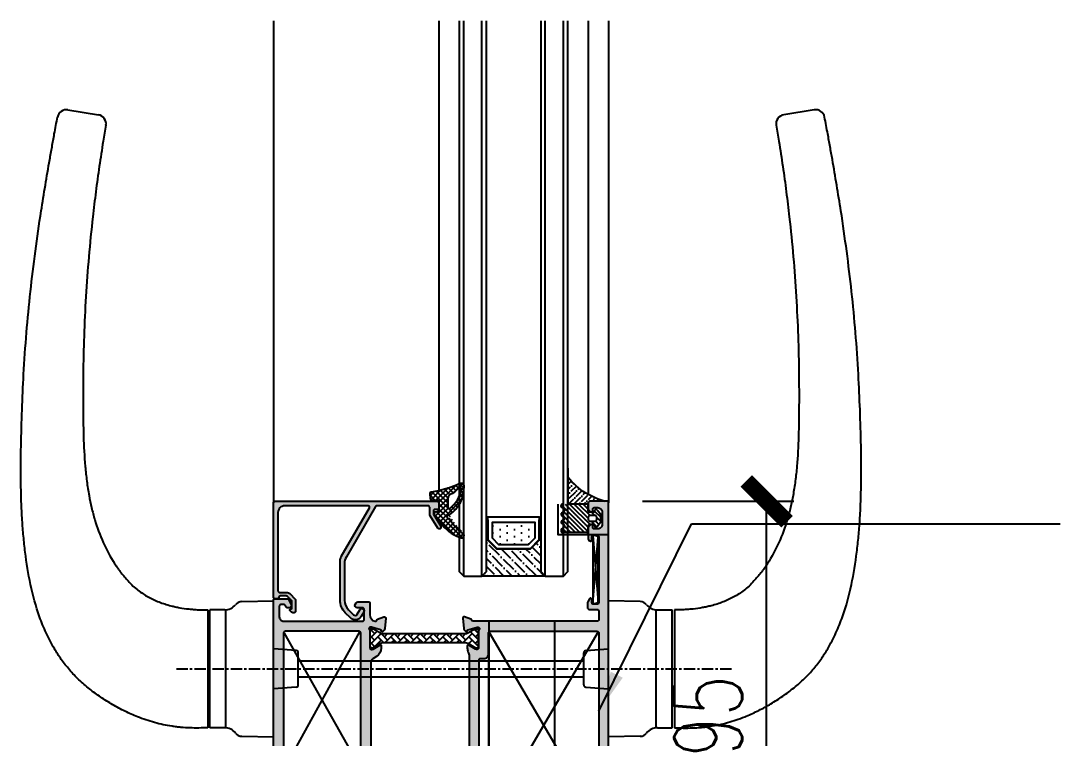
# Model space of a CAD drawing. Extents: x -202236 to 1002404, y -663931 to 1550022.
# Drawn here: x 28325.9 to 28555.3, y -356654.6 to -356496.1 of the extents above; entities that cross this region are included whole.
import ezdxf
from ezdxf.xclip import XClip

# ---------------------------------------------------------------- set-up
doc = ezdxf.new("R2010")
doc.units = 0
doc.linetypes.add('CENTER', pattern=[2, 1.25, -0.25, 0.25, -0.25])
for name, color, linetype in [('!ZN1-填充-8', 8, 'Continuous'), ('!ZN1-文字-7', 7, 'Continuous'), ('!ZN4-辅助材料-1', 1, 'Continuous'), ('!ZN4-配件-11', 11, 'Continuous'), ('!ZN5-铝材断面-6', 6, 'Continuous'), ('00-识别图层', 40, 'Continuous'), ('112铝材投影', 112, 'Continuous'), ('1辅助材料', 1, 'Continuous'), ('2', 7, 'Continuous'), ('4玻璃幕墙', 4, 'Continuous'), ('DIM', 173, 'Continuous'), ('Fill', 8, 'Continuous'), ('型材截面颜色', 253, 'Continuous')]:
    doc.layers.add(name, color=color, linetype=linetype)
doc.styles.add('DHTEXT-1', font='ROMANS.shx', dxfattribs={"width": 0.7, "bigfont": 'CHINESE.shx'})
doc.dimstyles.new('ZN6', dxfattribs={"dimscale": 6, "dimtxt": 2.5, "dimasz": 1.5, "dimexe": 1, "dimexo": 2, "dimgap": 0.9, "dimtad": 1, "dimdec": 0, "dimdsep": 46, "dimtxsty": 'DHTEXT-1', "dimblk": 'ARCHTICK', "dimcen": 2.5, "dimclrd": 173, "dimclre": 173, "dimclrt": 7, "dimazin": 2, "dimtfac": 1, "dimtdec": 1, "dimtix": 1, "dimtmove": 2, "dimatfit": 3, "dimfxl": 0, "dimtolj": 1, "dimtzin": 0, "dimarcsym": 0})

# ---------------------------------------------------------------- blocks, each defined once
blk = doc.blocks.new('XFGRJ009')
at = {"layer": '!ZN1-填充-8'}
h = blk.add_hatch(dxfattribs=at)
h.set_pattern_fill('AR-HBONE', color=256, scale=0.01, angle=360, style=0)
h.set_pattern_definition([(315, (2699.3083, -1021.9452), (2e-15, -1.43684098), [3.048, -1.016]), (225, (2700.0267, -1022.6636), (2e-15, -1.43684098), [3.048, -1.016])])
h.paths.add_polyline_path([(2.97, 0.95, -0.131652), (2.37, 1.11), (0.66, 2.1), (0.4, 2.1, 0.414214), (0, 1.7), (0, -1.7, 0.414214), (0.4, -2.1), (0.66, -2.1), (2.37, -1.11, -0.131652), (2.97, -0.95), (21.03, -0.95, -0.131652), (21.63, -1.11), (23.34, -2.1), (23.6, -2.1, 0.414214), (24, -1.7), (24, 1.7, 0.414214), (23.6, 2.1), (23.34, 2.1), (21.63, 1.11, -0.131652), (21.03, 0.95)])
at = {"layer": '!ZN4-辅助材料-1'}
blk.add_lwpolyline([(2.37, 1.11, 0.131652), (2.97, 0.95), (21.03, 0.95, 0.131652), (21.63, 1.11), (23.34, 2.1), (23.6, 2.1, -0.414214), (24, 1.7), (24, -1.7, -0.414214), (23.6, -2.1), (23.34, -2.1), (21.63, -1.11, 0.131652), (21.03, -0.95), (2.97, -0.95, 0.131652), (2.37, -1.11), (0.66, -2.1), (0.4, -2.1, -0.414214), (0, -1.7), (0, 1.7, -0.414214), (0.4, 2.1), (0.66, 2.1)], format="xyb", close=True, dxfattribs=at)
blk = doc.blocks.new('CX14736X')
at = {"layer": '型材截面颜色', "ltscale": 15}
h = blk.add_hatch(color=256, dxfattribs=at)
h.dxf.hatch_style = 1
edge = h.paths.add_edge_path(flags=16)
edge.add_line((24.6, -19.55), (26.1, -19.55))
edge.add_arc((26.1, -19.25), 0.3, -90, 0)
edge.add_line((26.4, -19.25), (26.4, 14.45))
edge.add_arc((26.1, 14.45), 0.3, 0, 90)
edge.add_line((26.1, 14.75), (25.3, 14.75))
edge.add_arc((25.3, 15.75), 1, -180, -90, ccw=False)
edge.add_line((24.3, 15.75), (24.3, 20.45))
edge.add_arc((24, 20.45), 0.3, 0, 90)
edge.add_line((24, 20.75), (0.3, 20.75))
edge.add_arc((0.3, 20.45), 0.3, 90, 180)
edge.add_line((0, 20.45), (0, -20.45))
edge.add_arc((0.3, -20.45), 0.3, 180, 270)
edge.add_line((0.3, -20.75), (24, -20.75))
edge.add_arc((24, -20.45), 0.3, -90, 0)
edge.add_line((24.3, -20.45), (24.3, -19.85))
edge.add_arc((24.6, -19.85), 0.3, -270, -180, ccw=False)
edge = h.paths.add_edge_path()
edge.add_arc((1.8, 40.95), 0.3, 180, 270)
edge.add_arc((1.8, 41.15), 0.5, -90, 0)
edge.add_line((2.3, 41.15), (2.3, 43.68))
edge.add_arc((2, 43.68), 0.3, 0, 45)
edge.add_line((2.21, 43.89), (1.89, 44.21))
edge.add_arc((1.68, 44), 0.3, 45, 90)
edge.add_line((1.68, 44.3), (1.6, 44.3))
edge.add_arc((1.6, 44), 0.3, 90, 180)
edge.add_line((1.3, 44), (1.3, 43.65))
edge.add_arc((1, 43.65), 0.3, -90, 0, ccw=False)
edge.add_line((1, 43.35), (0.2, 43.35))
edge.add_arc((0.2, 44.35), 1, -180, -90, ccw=False)
edge.add_line((-0.8, 44.35), (-0.8, 47.05))
edge.add_arc((0.2, 47.05), 1, 90, 180, ccw=False)
edge.add_line((0.2, 48.05), (1, 48.05))
edge.add_arc((1, 47.75), 0.3, 0, 90, ccw=False)
edge.add_line((1.3, 47.75), (1.3, 47.4))
edge.add_arc((1.6, 47.4), 0.3, -180, -90)
edge.add_line((1.6, 47.1), (1.68, 47.1))
edge.add_arc((1.68, 47.4), 0.3, -90, -45)
edge.add_line((1.89, 47.19), (2.21, 47.51))
edge.add_arc((2, 47.72), 0.3, -45, 0)
edge.add_line((2.3, 47.72), (2.3, 49.15))
edge.add_arc((2, 49.15), 0.3, 0, 90)
edge.add_line((2, 49.45), (-1.9, 49.45))
edge.add_arc((-1.9, 49.15), 0.3, 90, 180)
edge.add_line((-2.2, 49.15), (-2.2, -45.15))
edge.add_arc((-1.9, -45.15), 0.3, -180, -90)
edge.add_line((-1.9, -45.45), (2, -45.45))
edge.add_arc((2, -45.15), 0.3, -90, 0)
edge.add_line((2.3, -45.15), (2.3, -43.72))
edge.add_arc((2, -43.72), 0.3, 0, 45)
edge.add_line((2.21, -43.51), (1.89, -43.19))
edge.add_arc((1.68, -43.4), 0.3, 45, 90)
edge.add_line((1.68, -43.1), (1.6, -43.1))
edge.add_arc((1.6, -43.4), 0.3, 90, 180)
edge.add_line((1.3, -43.4), (1.3, -43.75))
edge.add_arc((1, -43.75), 0.3, -90, 0, ccw=False)
edge.add_line((1, -44.05), (0.2, -44.05))
edge.add_arc((0.2, -43.05), 1, -180, -90, ccw=False)
edge.add_line((-0.8, -43.05), (-0.8, -40.35))
edge.add_arc((0.2, -40.35), 1, 90, 180, ccw=False)
edge.add_line((0.2, -39.35), (1, -39.35))
edge.add_arc((1, -39.65), 0.3, 0, 90, ccw=False)
edge.add_line((1.3, -39.65), (1.3, -40))
edge.add_arc((1.6, -40), 0.3, -180, -90)
edge.add_line((1.6, -40.3), (1.68, -40.3))
edge.add_arc((1.68, -40), 0.3, -90, -45)
edge.add_line((1.89, -40.21), (2.21, -39.89))
edge.add_arc((2, -39.68), 0.3, -45, 0)
edge.add_line((2.3, -39.68), (2.3, -37.35))
edge.add_arc((1.8, -37.35), 0.5, 0, 90)
edge.add_arc((1.8, -37.15), 0.3, 90, 180)
edge.add_line((1.5, -37.15), (1.5, -37.85))
edge.add_arc((1.2, -37.85), 0.3, -90, 0, ccw=False)
edge.add_line((1.2, -38.15), (0.3, -38.15))
edge.add_arc((0.3, -37.85), 0.3, -180, -90, ccw=False)
edge.add_line((0, -37.85), (0, -23.25))
edge.add_arc((0.3, -23.25), 0.3, 90, 180, ccw=False)
edge.add_line((0.3, -22.95), (1.2, -22.95))
edge.add_arc((1.2, -23.25), 0.3, 0, 90, ccw=False)
edge.add_line((1.5, -23.25), (1.5, -23.95))
edge.add_arc((1.8, -23.95), 0.3, 180, 330)
edge.add_line((2.06, -24.1), (2.58, -23.2))
edge.add_arc((3.01, -23.45), 0.5, 90, 150, ccw=False)
edge.add_line((3.01, -22.95), (4.5, -22.95))
edge.add_arc((4.5, -23.45), 0.5, 0, 90, ccw=False)
edge.add_line((5, -23.45), (5, -27.15))
edge.add_arc((5.3, -27.15), 0.3, -180, -90)
edge.add_line((5.3, -27.45), (8.8, -27.45))
edge.add_arc((8.8, -26.95), 0.5, -90, 0)
edge.add_line((9.3, -26.95), (9.3, -26.45))
edge.add_arc((8.8, -26.45), 0.5, 0, 90)
edge.add_line((8.8, -25.95), (7.1, -25.95))
edge.add_arc((7.1, -25.65), 0.3, -180, -90, ccw=False)
edge.add_line((6.8, -25.65), (6.8, -23.25))
edge.add_arc((7.1, -23.25), 0.3, 90, 180, ccw=False)
edge.add_line((7.1, -22.95), (16.25, -22.95))
edge.add_arc((16.25, -22.65), 0.3, -90, -45)
edge.add_line((16.46, -22.86), (16.59, -22.74))
edge.add_arc((16.8, -22.95), 0.3, 45, 135, ccw=False)
edge.add_line((17.01, -22.74), (17.14, -22.86))
edge.add_arc((17.35, -22.65), 0.3, -135, -90)
edge.add_line((17.35, -22.95), (26.5, -22.95))
edge.add_arc((26.5, -23.25), 0.3, 0, 90, ccw=False)
edge.add_line((26.8, -23.25), (26.8, -25.65))
edge.add_arc((26.5, -25.65), 0.3, -90, 0, ccw=False)
edge.add_line((26.5, -25.95), (24.8, -25.95))
edge.add_arc((24.8, -26.45), 0.5, 90, 180)
edge.add_line((24.3, -26.45), (24.3, -26.95))
edge.add_arc((24.8, -26.95), 0.5, -180, -90)
edge.add_line((24.8, -27.45), (28.3, -27.45))
edge.add_arc((28.3, -27.15), 0.3, -90, 0)
edge.add_line((28.6, -27.15), (28.6, -18.85))
edge.add_arc((29.6, -18.85), 1, 90, 180, ccw=False)
edge.add_line((29.6, -17.85), (29.81, -17.85))
edge.add_arc((29.81, -18.15), 0.3, 10.5211, 90, ccw=False)
edge.add_arc((30.4, -18.04), 0.3, -169.4789, -110)
edge.add_line((30.3, -18.32), (31.7, -18.83))
edge.add_arc((31.8, -18.55), 0.3, -110, 5)
edge.add_line((32.1, -18.52), (31.9, -16.23))
edge.add_arc((31.4, -16.27), 0.5, 5, 45)
edge.add_line((31.75, -15.92), (31.44, -15.61))
edge.add_arc((31.3, -15.75), 0.2, 45, 188.0466)
edge.add_arc((30.9, -15.81), 0.2, -75, 8.0466, ccw=False)
edge.add_line((30.96, -16), (28.96, -16.53))
edge.add_arc((28.83, -16.05), 0.5, -90, -75, ccw=False)
edge.add_line((28.83, -16.55), (28.7, -16.55))
edge.add_arc((28.7, -16.25), 0.3, -221.4096, -90, ccw=False)
edge.add_arc((28.1, -15.72), 0.5, -41.4096, 0)
edge.add_line((28.6, -15.72), (28.6, -11.95))
edge.add_arc((28.9, -11.95), 0.3, 90, 180, ccw=False)
edge.add_line((28.9, -11.65), (29.06, -11.65))
edge.add_arc((29.06, -12.15), 0.5, 58.6882, 90, ccw=False)
edge.add_line((29.32, -11.72), (30.8, -12.62))
edge.add_arc((30.9, -12.45), 0.2, -121.3118, 0)
edge.add_line((31.1, -12.45), (31.1, -11.82))
edge.add_arc((29.1, -11.82), 2, 0, 58.6882)
edge.add_line((30.14, -10.11), (29.08, -9.47))
edge.add_arc((29.6, -8.62), 1, -180, -121.3118, ccw=False)
edge.add_line((28.6, -8.62), (28.6, 15.25))
edge.add_arc((30.6, 15.25), 2, -205.2088, -180, ccw=False)
edge.add_arc((26.8, 17.04), 2.2, -25.2088, 0)
edge.add_line((29, 17.04), (29, 17.55))
edge.add_arc((28.8, 17.55), 0.2, 0, 121.3118)
edge.add_line((28.7, 17.72), (27.22, 16.82))
edge.add_arc((26.96, 17.25), 0.5, -90, -58.6882, ccw=False)
edge.add_line((26.96, 16.75), (26.8, 16.75))
edge.add_arc((26.8, 17.05), 0.3, -180, -90, ccw=False)
edge.add_line((26.5, 17.05), (26.5, 20.82))
edge.add_arc((26, 20.82), 0.5, 0, 41.4096)
edge.add_arc((26.6, 21.35), 0.3, -270, -138.5904, ccw=False)
edge.add_line((26.6, 21.65), (26.73, 21.65))
edge.add_arc((26.73, 21.15), 0.5, 75, 90, ccw=False)
edge.add_line((26.86, 21.63), (28.86, 21.1))
edge.add_arc((28.8, 20.91), 0.2, -8.0466, 75, ccw=False)
edge.add_arc((29.2, 20.85), 0.2, 171.9534, 315)
edge.add_line((29.34, 20.71), (29.65, 21.02))
edge.add_arc((29.3, 21.37), 0.5, -45, -5)
edge.add_line((29.8, 21.33), (30, 23.62))
edge.add_arc((29.7, 23.65), 0.3, -5, 110)
edge.add_line((29.6, 23.93), (28.2, 23.42))
edge.add_arc((28.3, 23.14), 0.3, 110, 169.4789)
edge.add_arc((27.71, 23.25), 0.3, -90, -10.5211, ccw=False)
edge.add_line((27.71, 22.95), (0.3, 22.95))
edge.add_arc((0.3, 23.25), 0.3, -180, -90, ccw=False)
edge.add_line((0, 23.25), (0, 25.25))
edge.add_arc((0.3, 25.25), 0.3, -270, -180, ccw=False)
edge.add_line((0.3, 25.55), (2, 25.55))
edge.add_arc((2, 26.05), 0.5, -90, 0)
edge.add_line((2.5, 26.05), (2.5, 27))
edge.add_arc((2, 27), 0.5, 0, 30)
edge.add_line((2.43, 27.25), (2.06, 27.9))
edge.add_arc((1.8, 27.75), 0.3, 30, 180)
edge.add_line((1.5, 27.75), (1.5, 27.05))
edge.add_arc((1.2, 27.05), 0.3, -90, 0, ccw=False)
edge.add_line((1.2, 26.75), (0.3, 26.75))
edge.add_arc((0.3, 27.05), 0.3, -180, -90, ccw=False)
edge.add_line((0, 27.05), (0, 41.65))
edge.add_arc((0.3, 41.65), 0.3, 90, 180, ccw=False)
edge.add_line((0.3, 41.95), (1.2, 41.95))
edge.add_arc((1.2, 41.65), 0.3, 0, 90, ccw=False)
edge.add_line((1.5, 41.65), (1.5, 40.95))
h = blk.add_hatch(color=256, dxfattribs=at)
h.dxf.hatch_style = 1
edge = h.paths.add_edge_path(flags=16)
edge.add_line((52.5, -8.95), (52.5, 20.33))
edge.add_arc((52.8, 20.33), 0.3, 135, 180, ccw=False)
edge.add_line((52.59, 20.54), (52.71, 20.66))
edge.add_arc((52.92, 20.45), 0.3, 90, 135, ccw=False)
edge.add_line((52.92, 20.75), (69.18, 20.75))
edge.add_arc((69.18, 20.45), 0.3, 45, 90, ccw=False)
edge.add_line((69.39, 20.66), (69.51, 20.54))
edge.add_arc((69.3, 20.33), 0.3, 0, 45, ccw=False)
edge.add_line((69.6, 20.33), (69.6, -9.03))
edge.add_arc((69.3, -9.03), 0.3, -45, 0, ccw=False)
edge.add_line((69.51, -9.24), (69.39, -9.36))
edge.add_arc((69.18, -9.15), 0.3, -90, -45, ccw=False)
edge.add_line((69.18, -9.45), (62.1, -9.45))
edge.add_arc((62.1, -10.95), 1.5, 90, 180)
edge.add_line((60.6, -10.95), (60.6, -15.35))
edge.add_arc((60.3, -15.35), 0.3, -90, 0, ccw=False)
edge.add_line((60.3, -15.65), (55.1, -15.65))
edge.add_arc((55.1, -15.35), 0.3, -180, -90, ccw=False)
edge.add_line((54.8, -15.35), (54.8, -9.75))
edge.add_arc((54.5, -9.75), 0.3, 0, 90)
edge.add_line((54.5, -9.45), (53, -9.45))
edge.add_arc((53, -8.95), 0.5, -180, -90, ccw=False)
edge = h.paths.add_edge_path()
edge.add_line((66.75, -11.65), (70.56, -11.65))
edge.add_arc((70.56, -11.95), 0.3, 15, 90, ccw=False)
edge.add_line((70.85, -11.87), (70.94, -12.23))
edge.add_arc((71.23, -12.15), 0.3, -165, -90)
edge.add_line((71.23, -12.45), (71.5, -12.45))
edge.add_arc((71.5, -12.15), 0.3, -90, 0)
edge.add_line((71.8, -12.15), (71.8, 27.65))
edge.add_arc((71.5, 27.65), 0.3, 0, 90)
edge.add_line((71.5, 27.95), (68.76, 27.95))
edge.add_arc((68.76, 27.65), 0.3, 90, 150)
edge.add_line((68.5, 27.8), (67.87, 26.7))
edge.add_arc((68.3, 26.45), 0.5, 150, 270)
edge.add_line((68.3, 25.95), (68.76, 25.95))
edge.add_arc((68.76, 26.25), 0.3, -90, -30)
edge.add_line((69.02, 26.1), (69.25, 26.5))
edge.add_arc((69.51, 26.35), 0.3, 90, 150, ccw=False)
edge.add_line((69.51, 26.65), (70.2, 26.65))
edge.add_arc((70.2, 26.35), 0.3, 0, 90, ccw=False)
edge.add_line((70.5, 26.35), (70.5, 23.95))
edge.add_arc((69.5, 23.95), 1, -90, 0, ccw=False)
edge.add_line((69.5, 22.95), (52.1, 22.95))
edge.add_arc((52.1, 23.25), 0.3, -180, -90, ccw=False)
edge.add_line((51.8, 23.25), (51.8, 25.65))
edge.add_arc((52.1, 25.65), 0.3, -270, -180, ccw=False)
edge.add_line((52.1, 25.95), (53.3, 25.95))
edge.add_arc((53.3, 26.45), 0.5, -90, 30)
edge.add_line((53.73, 26.7), (53.56, 27))
edge.add_arc((53.13, 26.75), 0.5, 30, 90)
edge.add_line((53.13, 27.25), (50.8, 27.25))
edge.add_arc((50.8, 26.95), 0.3, 90, 180)
edge.add_line((50.5, 26.95), (50.5, 24.41))
edge.add_arc((49, 24.41), 1.5, -76.0194, 0, ccw=False)
edge.add_arc((49.29, 23.25), 0.3, -169.4789, -76.0194, ccw=False)
edge.add_arc((48.7, 23.14), 0.3, 10.5211, 70)
edge.add_line((48.8, 23.42), (47.4, 23.93))
edge.add_arc((47.3, 23.65), 0.3, 70, 185)
edge.add_line((47, 23.62), (47.2, 21.33))
edge.add_arc((47.7, 21.37), 0.5, -175, -135)
edge.add_line((47.35, 21.02), (47.66, 20.71))
edge.add_arc((47.8, 20.85), 0.2, -135, 8.0466)
edge.add_arc((48.2, 20.91), 0.2, -255, -171.9534, ccw=False)
edge.add_line((48.14, 21.1), (50.14, 21.63))
edge.add_arc((50.27, 21.15), 0.5, 90, 105, ccw=False)
edge.add_line((50.27, 21.65), (50.4, 21.65))
edge.add_arc((50.4, 21.35), 0.3, -41.4096, 90, ccw=False)
edge.add_arc((51, 20.82), 0.5, 138.5904, 180)
edge.add_line((50.5, 20.82), (50.5, 17.05))
edge.add_arc((50.2, 17.05), 0.3, -90, 0, ccw=False)
edge.add_line((50.2, 16.75), (50.04, 16.75))
edge.add_arc((50.04, 17.25), 0.5, -121.3118, -90, ccw=False)
edge.add_line((49.78, 16.82), (48.3, 17.72))
edge.add_arc((48.2, 17.55), 0.2, 58.6882, 180)
edge.add_line((48, 17.55), (48, 17.04))
edge.add_arc((50.2, 17.04), 2.2, 180, 238.6882)
edge.add_line((49.06, 15.16), (49.82, 14.69))
edge.add_arc((49.3, 13.84), 1, 0, 58.6882, ccw=False)
edge.add_line((50.3, 13.84), (50.3, -10.42))
edge.add_arc((50, -10.42), 0.3, -48.1897, 0, ccw=False)
edge.add_arc((50.4, -10.87), 0.3, 131.8103, 180)
edge.add_line((50.1, -10.87), (50.1, -12.45))
edge.add_arc((50.3, -12.45), 0.2, -180, -58.6882)
edge.add_line((50.4, -12.62), (51.88, -11.72))
edge.add_arc((52.14, -12.15), 0.5, 90, 121.3118, ccw=False)
edge.add_line((52.14, -11.65), (52.3, -11.65))
edge.add_arc((52.3, -11.95), 0.3, 0, 90, ccw=False)
edge.add_line((52.6, -11.95), (52.6, -15.72))
edge.add_arc((53.1, -15.72), 0.5, 180, 221.4096)
edge.add_arc((52.5, -16.25), 0.3, -90, 41.4096, ccw=False)
edge.add_line((52.5, -16.55), (52.37, -16.55))
edge.add_arc((52.37, -16.05), 0.5, -105, -90, ccw=False)
edge.add_line((52.24, -16.53), (50.24, -16))
edge.add_arc((50.3, -15.81), 0.2, -188.0466, -105, ccw=False)
edge.add_arc((49.9, -15.75), 0.2, -8.0466, 135)
edge.add_line((49.76, -15.61), (49.45, -15.92))
edge.add_arc((49.8, -16.27), 0.5, 135, 175)
edge.add_line((49.3, -16.23), (49.1, -18.52))
edge.add_arc((49.4, -18.55), 0.3, 175, 290)
edge.add_line((49.5, -18.83), (50.9, -18.32))
edge.add_arc((50.8, -18.04), 0.3, -70, -10.5211)
edge.add_arc((51.39, -18.15), 0.3, 90, 169.4789, ccw=False)
edge.add_line((51.39, -17.85), (59.85, -17.85))
edge.add_arc((59.85, -18.85), 1, 5, 90, ccw=False)
edge.add_line((60.84, -18.76), (61.17, -22.54))
edge.add_arc((62.17, -22.45), 1, -175, -90)
edge.add_line((62.17, -23.45), (62.5, -23.45))
edge.add_arc((62.5, -23.15), 0.3, -90, 0)
edge.add_line((62.8, -23.15), (62.8, -12.15))
edge.add_arc((63.3, -12.15), 0.5, -270, -180, ccw=False)
edge.add_line((63.3, -11.65), (65.65, -11.65))
edge.add_arc((65.65, -11.35), 0.3, -90, -45)
edge.add_line((65.86, -11.56), (65.99, -11.44))
edge.add_arc((66.2, -11.65), 0.3, 45, 135, ccw=False)
edge.add_line((66.41, -11.44), (66.54, -11.56))
edge.add_arc((66.75, -11.35), 0.3, -135, -90)
at = {"layer": '!ZN4-辅助材料-1'}
for p, q in [((0.09, 20.66), (24.22, -20.65)), ((24.23, 20.66), (0.09, -20.66)), ((69.39, -9.61), (52.71, 20.66)), ((52.65, -9.3), (69.33, 20.36)), ((24.3, 18.1), (24.3, -19.85)), ((53.75, -9.45), (62.1, -9.45))]:
    blk.add_line(p, q, dxfattribs=at)
at = {"layer": '!ZN5-铝材断面-6'}
blk.add_lwpolyline([(1.5, 40.95, 0.414214), (1.8, 40.65), (1.8, 40.65, -0.414214), (1.5, 40.95), (1.5, 41.65, 0.414214), (1.2, 41.95), (0.3, 41.95, 0.414214), (0, 41.65), (0, 27.05, 0.414214), (0.3, 26.75), (1.2, 26.75, 0.414214), (1.5, 27.05), (1.5, 27.75, -0.767327), (2.06, 27.9), (2.43, 27.25, -0.131652), (2.5, 27), (2.5, 26.05, -0.414214), (2, 25.55), (0.3, 25.55, 0.414214), (0, 25.25), (0, 23.25, 0.414214), (0.3, 22.95), (27.71, 22.95, 0.361398), (28.01, 23.2, -0.265514), (28.2, 23.42), (29.6, 23.93, -0.548619), (30, 23.62), (29.8, 21.33, -0.176327), (29.65, 21.02), (29.34, 20.71, -0.720206), (29, 20.88, 0.379098), (28.86, 21.1), (26.86, 21.63, 0.065543), (26.73, 21.65), (26.6, 21.65, 0.645751), (26.38, 21.15, -0.182676), (26.5, 20.82), (26.5, 17.05, 0.414214), (26.8, 16.75), (26.96, 16.75, 0.13748), (27.22, 16.82), (28.7, 17.72, -0.585007), (29, 17.55), (29, 17.04, -0.11044), (28.79, 16.1, 0.11044), (28.6, 15.25), (28.6, -8.62, 0.261824), (29.08, -9.47), (30.14, -10.11, -0.261824), (31.1, -11.82), (31.1, -12.45, -0.585007), (30.8, -12.62), (29.32, -11.72, 0.13748), (29.06, -11.65), (28.9, -11.65, 0.414214), (28.6, -11.95), (28.6, -15.72, -0.182676), (28.48, -16.05, 0.645751), (28.7, -16.55), (28.83, -16.55, 0.065543), (28.96, -16.53), (30.96, -16, 0.379098), (31.1, -15.78, -0.720206), (31.44, -15.61), (31.75, -15.92, -0.176327), (31.9, -16.23), (32.1, -18.52, -0.548619), (31.7, -18.83), (30.3, -18.32, -0.265514), (30.11, -18.1, 0.361398), (29.81, -17.85), (29.6, -17.85, 0.414214), (28.6, -18.85), (28.6, -27.15, -0.414214), (28.3, -27.45), (24.8, -27.45, -0.414214), (24.3, -26.95), (24.3, -26.45, -0.414214), (24.8, -25.95), (26.5, -25.95, 0.414214), (26.8, -25.65), (26.8, -23.25, 0.414214), (26.5, -22.95), (17.35, -22.95, -0.198912), (17.14, -22.86), (17.01, -22.74, 0.414214), (16.59, -22.74), (16.46, -22.86, -0.198912), (16.25, -22.95), (7.1, -22.95, 0.414214), (6.8, -23.25), (6.8, -25.65, 0.414214), (7.1, -25.95), (8.8, -25.95, -0.414214), (9.3, -26.45), (9.3, -26.95, -0.414214), (8.8, -27.45), (5.3, -27.45, -0.414214), (5, -27.15), (5, -23.45, 0.414214), (4.5, -22.95), (3.01, -22.95, 0.267949), (2.58, -23.2), (2.06, -24.1, -0.767327), (1.5, -23.95), (1.5, -23.25, 0.414214), (1.2, -22.95), (0.3, -22.95, 0.414214), (0, -23.25), (0, -37.85, 0.414214), (0.3, -38.15), (1.2, -38.15, 0.414214), (1.5, -37.85), (1.5, -37.15, -0.414214), (1.8, -36.85, -0.414214), (2.3, -37.35), (2.3, -39.68, -0.198912), (2.21, -39.89), (1.89, -40.21, -0.198912), (1.68, -40.3), (1.6, -40.3, -0.414214), (1.3, -40), (1.3, -39.65, 0.414214), (1, -39.35), (0.2, -39.35, 0.414214), (-0.8, -40.35), (-0.8, -43.05, 0.414214), (0.2, -44.05), (1, -44.05, 0.414214), (1.3, -43.75), (1.3, -43.4, -0.414214), (1.6, -43.1), (1.68, -43.1, -0.198912), (1.89, -43.19), (2.21, -43.51, -0.198912), (2.3, -43.72), (2.3, -45.15, -0.414214), (2, -45.45), (-1.9, -45.45, -0.414214), (-2.2, -45.15), (-2.2, 49.15, -0.414214), (-1.9, 49.45), (2, 49.45, -0.414214), (2.3, 49.15), (2.3, 47.72, -0.198912), (2.21, 47.51), (1.89, 47.19, -0.198912), (1.68, 47.1), (1.6, 47.1, -0.414214), (1.3, 47.4), (1.3, 47.75, 0.414214), (1, 48.05), (0.2, 48.05, 0.414214), (-0.8, 47.05), (-0.8, 44.35, 0.414214), (0.2, 43.35), (1, 43.35, 0.414214), (1.3, 43.65), (1.3, 44, -0.414214), (1.6, 44.3), (1.68, 44.3, -0.198912), (1.89, 44.21), (2.21, 43.89, -0.198912), (2.3, 43.68), (2.3, 41.15, -0.414214), (1.8, 40.65)], format="xyb", dxfattribs=at)
for points in [[(66.75, -11.65), (70.56, -11.65, -0.339454), (70.85, -11.87), (70.94, -12.23, 0.339454), (71.23, -12.45), (71.5, -12.45, 0.414214), (71.8, -12.15), (71.8, 27.65, 0.414214), (71.5, 27.95), (68.76, 27.95, 0.267949), (68.5, 27.8), (67.87, 26.7, 0.57735), (68.3, 25.95), (68.76, 25.95, 0.267949), (69.02, 26.1), (69.25, 26.5, -0.267949), (69.51, 26.65), (70.2, 26.65, -0.414214), (70.5, 26.35), (70.5, 23.95, -0.414214), (69.5, 22.95), (52.1, 22.95, -0.414214), (51.8, 23.25), (51.8, 25.65, -0.414214), (52.1, 25.95), (53.3, 25.95, 0.57735), (53.73, 26.7), (53.56, 27, 0.267949), (53.13, 27.25), (50.8, 27.25, 0.414214), (50.5, 26.95), (50.5, 24.41, -0.344422), (49.36, 22.96, -0.432011), (48.99, 23.2, 0.265514), (48.8, 23.42), (47.4, 23.93, 0.548619), (47, 23.62), (47.2, 21.33, 0.176327), (47.35, 21.02), (47.66, 20.71, 0.720206), (48, 20.88, -0.379098), (48.14, 21.1), (50.14, 21.63, -0.065543), (50.27, 21.65), (50.4, 21.65, -0.645751), (50.63, 21.15, 0.182676), (50.5, 20.82), (50.5, 17.05, -0.414214), (50.2, 16.75), (50.04, 16.75, -0.13748), (49.78, 16.82), (48.3, 17.72, 0.585007), (48, 17.55), (48, 17.04, 0.261824), (49.06, 15.16), (49.82, 14.69, -0.261824), (50.3, 13.84), (50.3, -10.42, -0.213422), (50.2, -10.64, 0.213422), (50.1, -10.87), (50.1, -12.45, 0.585007), (50.4, -12.62), (51.88, -11.72, -0.13748), (52.14, -11.65), (52.3, -11.65, -0.414214), (52.6, -11.95), (52.6, -15.72, 0.182676), (52.73, -16.05, -0.645751), (52.5, -16.55), (52.37, -16.55, -0.065543), (52.24, -16.53), (50.24, -16, -0.379098), (50.1, -15.78, 0.720206), (49.76, -15.61), (49.45, -15.92, 0.176327), (49.3, -16.23), (49.1, -18.52, 0.548619), (49.5, -18.83), (50.9, -18.32, 0.265514), (51.09, -18.1, -0.361398), (51.39, -17.85), (59.85, -17.85, -0.388879), (60.84, -18.76), (61.17, -22.54, 0.388879), (62.17, -23.45), (62.5, -23.45, 0.414214), (62.8, -23.15), (62.8, -12.15, -0.414214), (63.3, -11.65), (65.65, -11.65, 0.198912), (65.86, -11.56), (65.99, -11.44, -0.414214), (66.41, -11.44), (66.54, -11.56, 0.198912)], [(24.6, -19.55), (26.1, -19.55, 0.414214), (26.4, -19.25), (26.4, 14.45, 0.414214), (26.1, 14.75), (25.3, 14.75, -0.414214), (24.3, 15.75), (24.3, 20.45, 0.414214), (24, 20.75), (0.3, 20.75, 0.414214), (0, 20.45), (0, -20.45, 0.414214), (0.3, -20.75), (24, -20.75, 0.414214), (24.3, -20.45), (24.3, -19.85, -0.414214)], [(52.5, -8.95), (52.5, 20.33, -0.198912), (52.59, 20.54), (52.71, 20.66, -0.198912), (52.92, 20.75), (69.18, 20.75, -0.198912), (69.39, 20.66), (69.51, 20.54, -0.198912), (69.6, 20.33), (69.6, -9.03, -0.198912), (69.51, -9.24), (69.39, -9.36, -0.198912), (69.18, -9.45), (62.1, -9.45, 0.414214), (60.6, -10.95), (60.6, -15.35, -0.414214), (60.3, -15.65), (55.1, -15.65, -0.414214), (54.8, -15.35), (54.8, -9.75, 0.414214), (54.5, -9.45), (53, -9.45, -0.414214)]]:
    blk.add_lwpolyline(points, format="xyb", close=True, dxfattribs=at)
at = {"layer": '2'}
blk.add_blockref('XFGRJ009', (26.5, 19.2), dxfattribs=at)
at = {"layer": '2', "xscale": -1, "rotation": 180}
blk.add_blockref('XFGRJ009', (28.6, -14.22), dxfattribs=at)
blk = doc.blocks.new('20210707165311')
at = {"layer": '!ZN1-填充-8'}
h = blk.add_hatch(dxfattribs=at)
h.set_pattern_fill('ANSI37', color=256, scale=0.5)
h.set_pattern_definition([(45, (-1664.2178, -1605.7324), (-0.561266, 0.561266), []), (135, (-1664.2178, -1605.7324), (-0.561266, -0.561266), [])])
edge = h.paths.add_edge_path(flags=16)
edge.add_arc((3.56, -4.58), 0.4, 262.2377, 442.0971)
edge.add_arc((6.94, -0.2), 5.19, 206.8396, 230.0943, ccw=False)
edge.add_arc((1.42, -2.99), 1, 26.8396, 90)
edge.add_line((1.42, -1.99), (-0.45, -1.99))
edge.add_arc((-0.45, -2.29), 0.3, 90, 224.0735)
edge.add_arc((4.56, 1.56), 6.62, 217.9032, 260.8482)
edge = h.paths.add_edge_path()
edge.add_line((-2.53, 0.77), (-4.53, -0.91))
edge.add_arc((0.93, -7.43), 8.5, 129.9675, 163.0449)
edge.add_arc((-6.74, -5.09), 0.49, 163.0449, 340.9664)
edge.add_arc((3.6, -12.87), 12.47, 122.4694, 142.311, ccw=False)
edge.add_arc((-2.62, -2.35), 0.481, -4.96, 180.116, ccw=False)
edge.add_arc((4.06, 2.01), 7.6, 215.4277, 270.4394)
edge.add_arc((4.11, -4.89), 0.7, 270.6383, 381.6686)
edge.add_arc((24.53, 4.67), 21.85, 187.781, 205.1832, ccw=False)
edge.add_arc((2.59, 1.69), 0.296, 4.1242, 90)
edge.add_line((2.59, 1.98), (1.48, 1.88))
edge.add_arc((1.53, 1.38), 0.5, 95.6286, 190)
edge.add_line((1.03, 1.3), (1.19, 0.36))
edge.add_arc((0.89, 0.31), 0.3, -90, 10, ccw=False)
edge.add_line((0.89, 0.01), (-0.99, 0.01))
edge.add_arc((-0.99, 0.5), 0.494, 192.0036, 270, ccw=False)
edge.add_line((-1.47, 0.4), (-1.55, 0.77))
edge.add_arc((-1.85, 0.71), 0.3, 12.0054, 90)
edge.add_line((-1.85, 1.01), (-1.88, 1.01))
edge.add_arc((-1.88, 0.01), 1, 90, 129.9675)
at = {"layer": '!ZN4-辅助材料-1'}
for points in [[(-2.53, 0.77), (-4.53, -0.91, 0.145338), (-7.2, -4.95, 0.982024), (-6.27, -5.25, -0.086792), (-3.1, -2.35, -1.045307), (-2.14, -2.39, 0.244753), (4.12, -5.59, 0.526294), (4.76, -4.63, -0.076078), (2.88, 1.71, 0.393284), (2.59, 1.98), (1.48, 1.88, 0.43674), (1.03, 1.3), (1.19, 0.36, -0.466308), (0.89, 0.01), (-0.99, 0.01, -0.354101), (-1.47, 0.4), (-1.55, 0.77, 0.354092), (-1.85, 1.01), (-1.88, 1.01, 0.176181)], [(3.5, -4.97, 0.998774), (3.61, -4.18, -0.101817), (2.31, -2.54, 0.282785), (1.42, -1.99), (-0.45, -1.99, 0.662347), (-0.67, -2.5, 0.189607)]]:
    blk.add_lwpolyline(points, format="xyb", close=True, dxfattribs=at)
blk = doc.blocks.new('20210707165633')
at = {"layer": '!ZN1-填充-8'}
h = blk.add_hatch(dxfattribs=at)
h.set_pattern_fill('橡胶', color=256, scale=0.2)
h.set_pattern_definition([(45, (0.16656, 0.0119), (-0.5, 0.5), []), (135, (1.2797, 0.0119), (-0.5, -0.5), [0.16, -0.547107])])
edge = h.paths.add_edge_path(flags=16)
edge.add_arc((0.3, 1.11), 0.3, -90, 0, ccw=False)
edge.add_line((0.3, 0.81), (-0.3, 0.81))
edge.add_arc((-0.3, 1.11), 0.3, 180, 270, ccw=False)
edge.add_line((-0.6, 1.11), (-0.6, 2.36))
edge.add_arc((-0.3, 2.36), 0.3, 90, 180, ccw=False)
edge.add_line((-0.3, 2.66), (0.3, 2.66))
edge.add_arc((0.3, 2.36), 0.3, 0, 90, ccw=False)
edge.add_line((0.6, 2.36), (0.6, 1.11))
edge = h.paths.add_edge_path()
edge.add_line((-1.08, 8.55), (-1.46, 7.98))
edge.add_arc((-1.71, 8.15), 0.3, 216.795, 326.2005, ccw=False)
edge.add_line((-1.95, 7.97), (-2.41, 8.59))
edge.add_arc((-2.58, 8.47), 0.2, 36.795, 90)
edge.add_line((-2.58, 8.67), (-2.85, 8.67))
edge.add_arc((-2.85, 8.37), 0.3, 90, 180)
edge.add_line((-3.15, 8.37), (-3.15, 2.97))
edge.add_arc((-2.85, 2.97), 0.3, 180, 270)
edge.add_line((-2.85, 2.67), (-1.6, 2.67))
edge.add_arc((-1.6, 2.47), 0.2, 0, 90, ccw=False)
edge.add_line((-1.4, 2.47), (-1.4, 1.26))
edge.add_line((-1.4, 1.26), (-1.74, 1.26))
edge.add_arc((-1.69, 0.96), 0.305, 100.6256, 226.0437)
edge.add_line((-1.9, 0.74), (-0.95, 0))
edge.add_line((-0.95, 0), (0.95, 0))
edge.add_line((0.95, 0), (1.89, 0.74))
edge.add_arc((1.69, 0.96), 0.3, 311.8019, 440)
edge.add_line((1.74, 1.26), (1.4, 1.26))
edge.add_line((1.4, 1.26), (1.4, 2.47))
edge.add_arc((1.6, 2.47), 0.2, 90, 180, ccw=False)
edge.add_line((1.6, 2.67), (2.85, 2.67))
edge.add_arc((2.85, 2.97), 0.3, 270, 360)
edge.add_line((3.15, 2.97), (3.15, 8.37))
edge.add_arc((2.85, 8.37), 0.3, 0, 90)
edge.add_line((2.85, 8.67), (2.62, 8.67))
edge.add_arc((2.62, 8.47), 0.2, 90, 143.205)
edge.add_line((2.46, 8.59), (2, 7.97))
edge.add_arc((1.76, 8.15), 0.3, 213.8066, 323.205, ccw=False)
edge.add_line((1.51, 7.98), (1.13, 8.55))
edge.add_arc((0.89, 8.37), 0.3, 36.795, 143.205)
edge.add_line((0.65, 8.55), (0.27, 7.99))
edge.add_arc((0.02, 8.16), 0.3, 213.7995, 326.1934, ccw=False)
edge.add_line((-0.23, 7.99), (-0.6, 8.55))
edge.add_arc((-0.84, 8.37), 0.3, 36.795, 143.205)
at = {"layer": '!ZN4-辅助材料-1'}
for p, q in [((-3.15, 2.97), (-3.15, 8.37)), ((-2.58, 8.67), (-2.85, 8.67)), ((-2.41, 8.59), (-1.95, 7.97)), ((-1.46, 7.98), (-1.08, 8.55)), ((-0.23, 7.99), (-0.6, 8.55)), ((0.65, 8.55), (0.27, 7.99)), ((1.51, 7.98), (1.13, 8.55)), ((2.46, 8.59), (2, 7.97)), ((2.62, 8.67), (2.85, 8.67)), ((3.15, 2.97), (3.15, 8.37)), ((-2.85, 2.67), (-1.6, 2.67)), ((-1.4, 1.26), (-1.4, 2.47)), ((-0.6, 2.36), (-0.6, 1.11)), ((0.3, 2.66), (-0.3, 2.66)), ((0.6, 1.11), (0.6, 2.36)), ((1.4, 2.47), (1.4, 1.26)), ((1.6, 2.67), (2.85, 2.67)), ((-0.95, 0), (-1.9, 0.74)), ((-1.4, 1.26), (-1.74, 1.26)), ((0.95, 0), (-0.95, 0)), ((-0.3, 0.81), (0.3, 0.81)), ((1.89, 0.74), (0.95, 0)), ((1.4, 1.26), (1.74, 1.26))]:
    blk.add_line(p, q, dxfattribs=at)
for centre, radius, start, end in [((-2.85, 8.37), 0.3, 90, 180), ((-2.58, 8.47), 0.2, 36.795, 90), ((-1.71, 8.15), 0.3, 216.795, 326.2005), ((-0.84, 8.37), 0.3, 36.795, 143.205), ((0.02, 8.16), 0.3, 213.7995, 326.1934), ((0.89, 8.37), 0.3, 36.795, 143.205), ((1.76, 8.15), 0.3, 213.8066, 323.205), ((2.62, 8.47), 0.2, 90, 143.205), ((2.85, 8.37), 0.3, 0, 90), ((-2.85, 2.97), 0.3, 180, 270), ((-1.6, 2.47), 0.2, 0, 90), ((-0.3, 2.36), 0.3, 90, 180), ((0.3, 2.36), 0.3, 0, 90), ((1.6, 2.47), 0.2, 90, 180), ((2.85, 2.97), 0.3, 270, 0), ((-1.69, 0.96), 0.305, 100.6256, 226.0437), ((-0.3, 1.11), 0.3, 180, 270), ((0.3, 1.11), 0.3, 270, 360), ((1.69, 0.96), 0.3, 311.8019, 80)]:
    blk.add_arc(centre, radius, start, end, dxfattribs=at)
blk = doc.blocks.new('20210707165859')
at = {"layer": '!ZN1-填充-8'}
h = blk.add_hatch(dxfattribs=at)
h.set_pattern_fill('ANSI36', color=8, scale=0.5)
h.set_pattern_definition([(45, (-8156.9744, -3294.0394), (0.420949506, 1.54348152), [1.984375, -0.396875, 0, -0.396875])])
edge = h.paths.add_edge_path()
edge.add_line((-3.15, 2.67), (-3.45, 2.67))
edge.add_arc((-3.45, 2.37), 0.3, 90, 180)
edge.add_line((-3.75, 2.37), (-3.75, -1.03))
edge.add_arc((-18.86, -5.03), 15.63, 14.8338, 53.7186)
edge.add_line((-9.61, 7.57), (-3.13, 7.57))
edge.add_line((-3.13, 7.57), (-3.15, 2.67))
at = {"layer": '!ZN4-辅助材料-1'}
blk.add_arc((-18.8, -5), 15.57, 14.7518, 53.8006, dxfattribs=at)
at = {"layer": '!ZN1-文字-7', "ltscale": 20, "xscale": -1}
blk.add_blockref('20210707165633', (0, 0), dxfattribs=at)
blk = doc.blocks.new('C52745AKM')
at = {"layer": '型材截面颜色', "ltscale": 15}
h = blk.add_hatch(color=256, dxfattribs=at)
h.dxf.hatch_style = 1
edge = h.paths.add_edge_path()
edge.add_arc((17.1, -21.2), 0.3, 180, 270)
edge.add_line((17.1, -21.5), (17.7, -21.5))
edge.add_arc((17.7, -21.2), 0.3, -90, 0)
edge.add_line((18, -21.2), (18, -0.3))
edge.add_arc((17.7, -0.3), 0.3, 0, 90)
edge.add_line((17.7, 0), (-18.2, 0))
edge.add_arc((-18.2, -0.3), 0.3, 90, 180)
edge.add_line((-18.5, -0.3), (-18.5, -1.5))
edge.add_arc((-18.2, -1.5), 0.3, 180, 270)
edge.add_line((-18.2, -1.8), (-17.6, -1.8))
edge.add_arc((-17.6, -2.1), 0.3, 0, 90, ccw=False)
edge.add_line((-17.3, -2.1), (-17.3, -2.72))
edge.add_arc((-17.6, -2.72), 0.3, -31.3762, 0, ccw=False)
edge.add_line((-17.34, -2.87), (-18.94, -5.49))
edge.add_arc((-18.6, -5.7), 0.4, 148.6238, 328.6238)
edge.add_line((-18.26, -5.91), (-16.62, -3.22))
edge.add_arc((-17.3, -2.8), 0.8, -31.3762, 0)
edge.add_line((-16.5, -2.8), (-16.5, -1.3))
edge.add_arc((-16.2, -1.3), 0.3, -270, -180, ccw=False)
edge.add_line((-16.2, -1), (-4.77, -1))
edge.add_arc((-4.77, -1.3), 0.3, 30, 90, ccw=False)
edge.add_line((-4.51, -1.15), (1.9, -12.25))
edge.add_arc((-0.7, -13.75), 3, 0, 30, ccw=False)
edge.add_line((2.3, -13.75), (2.3, -21.81))
edge.add_arc((-0.7, -21.81), 3, -45, 0, ccw=False)
edge.add_line((1.42, -23.93), (0.3, -25.05))
edge.add_arc((-0.06, -24.7), 0.5, -150, -45, ccw=False)
edge.add_line((-0.49, -24.95), (-1.07, -23.95))
edge.add_arc((-1.5, -24.2), 0.5, 30, 90)
edge.add_arc((-1.5, -24.2), 0.5, 90, 210)
edge.add_line((-1.93, -24.45), (-1.36, -25.45))
edge.add_arc((-0.06, -24.7), 1.5, -150, -45)
edge.add_line((1, -25.76), (2.13, -24.64))
edge.add_arc((-0.7, -21.81), 4, -45, 0)
edge.add_line((3.3, -21.81), (3.3, -13.22))
edge.add_arc((1.3, -13.22), 2, 0, 30)
edge.add_line((3.03, -12.22), (-3.19, -1.45))
edge.add_arc((-2.93, -1.3), 0.3, -270, -150, ccw=False)
edge.add_line((-2.93, -1), (15.5, -1))
edge.add_arc((15.5, -2.5), 1.5, 0, 90, ccw=False)
edge.add_line((17, -2.5), (17, -19.8))
edge.add_arc((16.7, -19.8), 0.3, -90, 0, ccw=False)
edge.add_line((16.7, -20.1), (15.08, -20.1))
edge.add_arc((15.08, -21.1), 1, 90, 135)
edge.add_line((14.38, -20.39), (13.19, -21.58))
edge.add_arc((13.4, -21.79), 0.3, 135, 180)
edge.add_line((13.1, -21.79), (13.1, -24.3))
edge.add_arc((13.4, -24.3), 0.3, 180, 270)
edge.add_line((13.4, -24.6), (13.77, -24.6))
edge.add_arc((13.77, -24.3), 0.3, -90, -43.9111)
edge.add_line((13.99, -24.51), (14.34, -24.14))
edge.add_arc((14.2, -24), 0.2, -43.9129, 73.1255)
edge.add_line((14.26, -23.81), (14.11, -23.76))
edge.add_arc((14.2, -23.48), 0.3, -180, -106.8745, ccw=False)
edge.add_line((13.9, -23.48), (13.9, -22.12))
edge.add_arc((14.2, -22.12), 0.3, 135, 180, ccw=False)
edge.add_line((13.99, -21.91), (14.91, -20.99))
edge.add_arc((15.12, -21.2), 0.3, 90, 135, ccw=False)
edge.add_line((15.12, -20.9), (16.5, -20.9))
edge.add_arc((16.5, -21.2), 0.3, 0, 90, ccw=False)
at = {"layer": '!ZN5-铝材断面-6'}
blk.add_lwpolyline([(16.8, -21.2, 0.414214), (17.1, -21.5), (17.7, -21.5, 0.414214), (18, -21.2), (18, -0.3, 0.414214), (17.7, 0), (-18.2, 0, 0.414214), (-18.5, -0.3), (-18.5, -1.5, 0.414214), (-18.2, -1.8), (-17.6, -1.8, -0.414214), (-17.3, -2.1), (-17.3, -2.72, -0.137766), (-17.34, -2.87), (-18.94, -5.49, 1), (-18.26, -5.91), (-16.62, -3.22, 0.137766), (-16.5, -2.8), (-16.5, -1.3, -0.414214), (-16.2, -1), (-4.77, -1, -0.267949), (-4.51, -1.15), (1.9, -12.25, -0.131652), (2.3, -13.75), (2.3, -21.81, -0.198912), (1.42, -23.93), (0.3, -25.05, -0.493145), (-0.49, -24.95), (-1.07, -23.95, 0.267949), (-1.5, -23.7, 0.57735), (-1.93, -24.45), (-1.36, -25.45, 0.493145), (1, -25.76), (2.13, -24.64, 0.198912), (3.3, -21.81), (3.3, -13.22, 0.131652), (3.03, -12.22), (-3.19, -1.45, -0.57735), (-2.93, -1), (15.5, -1, -0.414214), (17, -2.5), (17, -19.8, -0.414214), (16.7, -20.1), (15.08, -20.1, 0.198912), (14.38, -20.39), (13.19, -21.58, 0.198912), (13.1, -21.79), (13.1, -24.3, 0.414214), (13.4, -24.6), (13.77, -24.6, 0.203856), (13.99, -24.51), (14.34, -24.14, 0.560247), (14.26, -23.81), (14.11, -23.76, -0.330358), (13.9, -23.48), (13.9, -22.12, -0.198912), (13.99, -21.91), (14.91, -20.99, -0.198912), (15.12, -20.9), (16.5, -20.9, -0.414214)], format="xyb", close=True, dxfattribs=at)
blk = doc.blocks.new('*U808')
at = {"layer": 'Fill'}
for points in [[(-24.8, 45.7), (-24.8, 40.95), (-24.55, 40.95), (-24.55, 45.7)], [(-13.05, 45.7), (-13.05, 40.95), (-12.8, 40.95), (-12.8, 45.7)]]:
    blk.add_hatch(color=256, dxfattribs=at).paths.add_polyline_path(points)
h = blk.add_hatch(dxfattribs=at)
h.set_pattern_fill('DOTS', color=8, angle=90, style=0)
h.set_pattern_definition([(90, (-6.8, 32.95), (-1.5875, 0.79375), [0, -1.5875])])
h.paths.add_polyline_path([(-22.14, 39.95), (-15.46, 39.95), (-14.05, 41.36), (-14.05, 44.75), (-23.55, 44.75), (-23.55, 41.36)])
h = blk.add_hatch(dxfattribs=at)
h.set_pattern_fill('ANSI36', color=256, scale=0.4, angle=270, style=0)
h.set_pattern_definition([(315, (-1216.3892, 2831.8666), (2.46957043, -0.6735192), [3.175, -0.635, 0, -0.635])])
h.paths.add_polyline_path([(-11.8, 32.95), (-25.8, 32.95), (-24.8, 33.95), (-24.8, 40.95), (-24.55, 40.95), (-22.55, 38.95), (-15.05, 38.95), (-13.05, 40.95), (-12.8, 40.95), (-12.8, 33.95)])
at = {"layer": '112铝材投影', "ltscale": 0.1}
for p, q in [((-71.8, 155.56), (-71.8, 49.15)), ((-35.3, 155.55), (-35.3, 51.8)), ((-2.3, 155.55), (-2.3, 50.95)), ((2.2, 155.55), (2.2, 49.15))]:
    blk.add_line(p, q, dxfattribs=at)
at = {"layer": '1辅助材料'}
for points in [[(-22.55, 38.95), (-15.05, 38.95), (-13.05, 40.95), (-13.05, 45.95), (-24.55, 45.95), (-24.55, 40.95)], [(-24.8, 45.7), (-24.8, 40.95), (-24.55, 40.95), (-24.55, 45.7)], [(-22.14, 39.95), (-15.46, 39.95), (-14.05, 41.36), (-14.05, 44.75), (-23.55, 44.75), (-23.55, 41.36)], [(-13.05, 45.7), (-13.05, 40.95), (-12.8, 40.95), (-12.8, 45.7)], [(-11.8, 32.95), (-25.8, 32.95), (-24.8, 33.95), (-24.8, 40.95), (-24.55, 40.95), (-22.55, 38.95), (-15.05, 38.95), (-15.05, 38.95), (-13.05, 40.95), (-12.8, 40.95), (-12.8, 33.95), (-11.8, 32.95)]]:
    blk.add_lwpolyline(points, close=True, dxfattribs=at)
blk.add_lwpolyline([(-24.55, 45.35), (-24.45, 45.35), (-24.45, 40.99), (-22.51, 39.05), (-15.09, 39.05), (-13.15, 40.99), (-13.15, 45.35), (-13.05, 45.35), (-13.15, 45.35)], dxfattribs=at)
at = {"layer": '4玻璃幕墙'}
for points in [[(-30.8, 155.55), (-30.8, 33.95), (-29.8, 32.95), (-25.8, 32.95), (-24.8, 33.95), (-24.8, 155.55)], [(-12.8, 155.55), (-12.8, 33.95), (-11.8, 32.95), (-7.8, 32.95), (-6.8, 33.95), (-6.8, 155.55)]]:
    blk.add_lwpolyline(points, dxfattribs=at)
at = {"layer": 'Defpoints', "color": 250}
for p in [(-12.8, 38.95), (-30.8, 32.95), (-24.8, 32.95), (-12.8, 32.95), (-6.8, 32.95)]:
    blk.add_point(p, dxfattribs=at)
at = {"layer": 'Fill'}
for p, q in [((-29.8, 32.95), (-29.8, 155.55)), ((-25.8, 32.95), (-25.8, 155.55)), ((-11.8, 32.95), (-11.8, 155.55)), ((-7.8, 32.95), (-7.8, 155.55))]:
    blk.add_line(p, q, dxfattribs=at)
at = {"layer": '!ZN1-文字-7', "ltscale": 20}
ref = blk.add_blockref('20210707165859', (0.37, 45.7), dxfattribs=dict(at, xscale=-1, rotation=90))
XClip(ref).set_block_clipping_path([(-6.3220086491, -1.8315314707), (-11.0612404115, 7.1684685194), (-3.1466555958, 7.1684685194), (-3.1466555958, 9.404832267), (3.5581933893, 9.404832267), (3.5581933893, -1.8315314707)])
at = {"layer": '!ZN1-文字-7', "ltscale": 20, "rotation": 90.00000000000001}
blk.add_blockref('20210707165311', (-35.29, 48.61), dxfattribs=at)
at = {"ltscale": 20, "xscale": -1}
for name, p in [('CX14736X', (0, 0)), ('C52745AKM', (-53.8, 49.45))]:
    blk.add_blockref(name, p, dxfattribs=at)
blk = doc.blocks.new('*U806')
at = {"layer": '!ZN4-辅助材料-1'}
for p, q in [((-6.05, 1.2), (8.55, 0.02)), ((-6.05, 0.5), (-6.05, 1.2)), ((-6.05, 1.2), (8.9, 1.2)), ((8.9, 1.2), (-5.7, 0.02)), ((8.4, 0), (-5.55, 0)), ((8.9, 1.2), (8.9, 0.5))]:
    blk.add_line(p, q, dxfattribs=at)
for centre, start, end in [((-5.55, 0.5), 180, 270), ((8.4, 0.5), 270, 0)]:
    blk.add_arc(centre, 0.5, start, end, dxfattribs=at)
blk = doc.blocks.new('*U807')
at = {"layer": '!ZN4-配件-11', "linetype": 'Continuous'}
for p, q in [((113.06, 104.33), (111.97, 97.58)), ((2.6, 73.45), (-23.4, 73.45)), ((-23.4, 72.95), (2.6, 72.95)), ((-23.4, 69.7), (-23.4, 72.95)), ((2.6, 69.7), (2.6, 72.95)), ((-23.41, 69.45), (2.61, 69.45)), ((-25.28, 65.92), (-25.4, 58.95)), ((4.48, 65.92), (4.6, 58.95)), ((-25.4, 58.95), (4.6, 58.95)), ((-14.43, 53.91), (-14.79, 58.95)), ((-6.36, 53.91), (-6, 58.95)), ((-13.93, 53.45), (-6.86, 53.45)), ((-12.14, 53.45), (-12.14, -9.55)), ((-8.65, 53.45), (-8.65, -9.55)), ((0.21, 11.4), (-50.3, 11.4)), ((0.21, 11.4), (0.21, -3.1)), ((0.21, -3.1), (-50.3, -3.1)), ((-14.43, -10.01), (-14.79, -15.05)), ((-13.93, -9.55), (-6.86, -9.55)), ((-6.36, -10.01), (-6, -15.05)), ((-25.4, -15.05), (4.6, -15.05)), ((-25.28, -22.02), (-25.4, -15.05)), ((4.48, -22.02), (4.6, -15.05)), ((-23.41, -25.55), (2.61, -25.55)), ((-23.4, -25.8), (-23.4, -29.05)), ((2.6, -25.8), (2.6, -29.05)), ((-23.4, -29.05), (2.6, -29.05)), ((2.6, -29.55), (-23.4, -29.55)), ((113.06, -60.43), (111.97, -53.68))]:
    blk.add_line(p, q, dxfattribs=at)
at = {"layer": '!ZN4-配件-11', "linetype": 'CENTER', "ltscale": 2}
blk.add_line((-10.4, 80.37), (-10.4, -42.43), dxfattribs=at)
at = {"layer": '!ZN4-配件-11', "linetype": 'Continuous'}
for centre, radius, start, end in [((111.08, 104.64), 2, 350.8431, 79.001), ((111.08, 104.64), 2, 350.8431, 79.001), ((111.08, 104.64), 2, 350.8431, 79.001), ((109.99, 97.9), 2, 260.137, 350.8432), ((-26.4, 69.7), 3, 307.4892, 360), ((5.6, 69.7), 3, 180, 232.5108), ((-23.48, 65.89), 1.8, 127.4892, 179), ((2.68, 65.89), 1.8, 1, 52.5108), ((-13.93, 53.95), 0.5, 184.0856, 270), ((-6.86, 53.95), 0.5, 270, 355.9144), ((-13.93, -10.05), 0.5, 90, 175.9144), ((-6.86, -10.05), 0.5, 4.0856, 90), ((-23.48, -21.99), 1.8, 181, 232.5108), ((2.68, -21.99), 1.8, 307.4892, 359), ((-26.4, -25.8), 3, 0, 52.5108), ((5.6, -25.8), 3, 127.4892, 180), ((109.99, -54), 2, 9.1568, 99.863), ((111.08, -60.74), 2, 280.999, 9.1569), ((111.08, -60.74), 2, 280.999, 9.1569), ((111.08, -60.74), 2, 280.999, 9.1569)]:
    blk.add_arc(centre, radius, start, end, dxfattribs=at)
for points, knots in [([(-23.4, 73.45), (-23.41, 74.11), (-23.49, 75.42), (-23.45, 77.4), (-23.35, 79.04), (-23.23, 80.34), (-22.94, 82.3), (-22.48, 84.57), (-21.68, 87.1), (-20.87, 89.29), (-19.77, 91.75), (-18.35, 94.46), (-16.94, 96.62), (-15.77, 98.33), (-14.51, 99.96), (-12.87, 101.92), (-10.66, 103.98), (-8.36, 105.78), (-5.64, 107.52), (-2.52, 109.16), (2.16, 111.07), (8.15, 112.67), (14.16, 113.61), (18.92, 114.13), (22.65, 114.42), (26.58, 114.61), (32.04, 114.72), (38.78, 114.68), (46.74, 114.46), (55.09, 114.08), (63.79, 113.5), (72.87, 112.61), (81.83, 111.53), (89.66, 110.4), (96.41, 109.3), (101.13, 108.49), (104.9, 107.81), (108.03, 107.27), (110.22, 106.85), (111.46, 106.61)], [0, 0, 0, 0, 1.977037, 3.948052, 5.917018, 6.901742, 7.887262, 11.842355, 13.835947, 15.844082, 18.847473, 21.916632, 25.020353, 26.57546, 28.127566, 31.206184, 34.227076, 37.159057, 39.970376, 43.894078, 47.713839, 55.120832, 62.412732, 65.954207, 69.482311, 73.635118, 77.752979, 85.876203, 93.841788, 101.644684, 110.939247, 120.020234, 129.003374, 138.004654, 143.765404, 149.510053, 152.379356, 155.24829, 159.052787, 159.052787, 159.052787, 159.052787]), ([(109.65, 95.93), (108.47, 96.13), (106.37, 96.49), (103.33, 96.97), (99.62, 97.53), (94.98, 98.16), (88.34, 98.97), (80.62, 99.74), (71.85, 100.38), (63.17, 100.78), (55.15, 100.96), (47.77, 100.97), (41.01, 100.91), (35.44, 100.63), (31.07, 100.16), (28.04, 99.69), (25.2, 99.11), (21.7, 98.18), (17.48, 96.64), (13.6, 94.56), (10.82, 92.63), (9.23, 91.19), (7.89, 90.01), (6.97, 88.87), (6.16, 87.75), (5.59, 86.79), (5.18, 86.01), (4.79, 85.22), (4.36, 84.19), (3.91, 82.91), (3.56, 81.71), (3.3, 80.61), (3.04, 79.3), (2.88, 78.12), (2.77, 77.1), (2.71, 76.41), (2.65, 75.55), (2.61, 74.5), (2.6, 73.8), (2.6, 73.45)], [0, 0, 0, 0, 3.593924, 6.407236, 9.22132, 14.846684, 20.459497, 29.288197, 38.120123, 46.832884, 55.352132, 62.189884, 68.969243, 75.63594, 78.907546, 82.133462, 84.854174, 87.584157, 93.002819, 98.271992, 100.771079, 103.120125, 104.70276, 106.131506, 107.499059, 108.829672, 109.488342, 110.146144, 111.469619, 112.82182, 114.223496, 115.207828, 116.207358, 118.245403, 118.761866, 119.280522, 120.323236, 121.371177, 122.421813, 122.421813, 122.421813, 122.421813])]:
    blk.add_open_spline(points, degree=3, knots=knots, dxfattribs=at)
for points, start_tangent, end_tangent in [([(-23.4, -29.55), (-23.46, -31.53), (-23.44, -33.5), (-23.32, -35.46), (-23.22, -36.44), (-23.08, -37.42), (-22.26, -41.29), (-21.67, -43.19), (-20.97, -45.07), (-19.75, -47.82), (-18.31, -50.53), (-16.64, -53.15), (-15.76, -54.42), (-14.81, -55.66), (-12.81, -57.99), (-10.61, -60.07), (-8.3, -61.87), (-5.94, -63.39), (-2.46, -65.22), (1.07, -66.66), (8.21, -68.65), (15.4, -69.83), (18.92, -70.21), (22.44, -70.49), (26.59, -70.69), (30.71, -70.78), (38.83, -70.75), (46.79, -70.53), (54.59, -70.17), (63.86, -69.54), (72.9, -68.67), (81.82, -67.59), (90.73, -66.31), (96.41, -65.39), (102.08, -64.42), (104.9, -63.92), (107.73, -63.41), (111.46, -62.71)], (-0.026347, -0.999653), (0.98163, 0.190792)), ([(109.65, -52.03), (106.11, -52.62), (103.33, -53.06), (100.55, -53.48), (94.97, -54.25), (89.4, -54.92), (80.62, -55.8), (71.81, -56.44), (63.1, -56.85), (54.59, -57.04), (47.75, -57.06), (40.97, -56.96), (34.31, -56.59), (31.06, -56.24), (27.88, -55.74), (25.21, -55.18), (22.57, -54.48), (17.49, -52.61), (12.85, -50.1), (10.81, -48.66), (9.04, -47.12), (7.88, -46.04), (6.97, -44.94), (6.17, -43.83), (5.49, -42.69), (5.18, -42.11), (4.89, -41.51), (4.37, -40.3), (3.92, -39.02), (3.54, -37.67), (3.31, -36.72), (3.12, -35.74), (2.82, -33.72), (2.77, -33.2), (2.73, -32.69), (2.66, -31.65), (2.62, -30.6), (2.6, -29.55)], (-0.98522, -0.171293), (0, 1))]:
    blk.add_spline(points, degree=3, dxfattribs=dict(at, start_tangent=start_tangent, end_tangent=end_tangent))
blk = doc.blocks.new('_ArchTick')
at = {"color": 0, "linetype": 'ByBlock', "const_width": 0.4}
blk.add_lwpolyline([(-0.5, -0.5), (0.5, 0.5)], dxfattribs=at)
blk = doc.blocks.new('*D831')
at = {"layer": 'Defpoints', "color": 0, "ltscale": 60, "transparency": 16777216}
for p in [(28451.15, -356602.26), (28490.51, -356602.26), (28451.15, -356697.16)]:
    blk.add_point(p, dxfattribs=at)
at = {"layer": 'DIM', "color": 173, "linetype": 'ByBlock', "lineweight": -2, "ltscale": 60, "transparency": 16777216}
for p, q in [((28463.15, -356602.26), (28496.51, -356602.26)), ((28490.51, -356697.16), (28490.51, -356602.26)), ((28463.15, -356697.16), (28496.51, -356697.16))]:
    blk.add_line(p, q, dxfattribs=at)
at = {"layer": 'DIM', "color": 173, "lineweight": -2, "ltscale": 60, "transparency": 16777216, "xscale": 9, "yscale": 9, "zscale": 9}
for p, rotation in [((28490.51, -356602.26), 90), ((28490.51, -356697.16), 270)]:
    blk.add_blockref('_ArchTick', p, dxfattribs=dict(at, rotation=rotation))
at = {"layer": 'DIM', "color": 7, "ltscale": 60, "transparency": 16777216, "insert": (28477.61, -356649.71), "char_height": 15, "attachment_point": 5, "rotation": 90, "style": 'DHTEXT-1'}
blk.add_mtext('\\A1;95', dxfattribs=at)

msp = doc.modelspace()

# ---------------------------------------------------------------- block references
at = {"layer": '!ZN1-填充-8', "rotation": 90}
msp.add_blockref('*U807', (28440.6, -356628.86), dxfattribs=at)
at = {"ltscale": 20}
msp.add_blockref('*U808', (28453.45, -356651.71), dxfattribs=at)
at = {"layer": '00-识别图层', "xscale": -1, "rotation": 90}
msp.add_blockref('*U806', (28453.32, -356615.89), dxfattribs=at)

# ---------------------------------------------------------------- dimensions: what is measured, and where the dimension line sits
at = {"layer": 'DIM', "ltscale": 60}
dim = msp.add_linear_dim(base=(28490.51, -356602.26), p1=(28451.15, -356697.16), p2=(28451.15, -356602.26), angle=90, dimstyle='ZN6', dxfattribs=at)
dim.commit()
dim.dimension.update_dxf_attribs({"geometry": '*D831', "text_midpoint": (28477.61, -356649.71)})

# ---------------------------------------------------------------- leaders
at = {"layer": 'DIM'}
msp.add_leader([(28453.45, -356648.61), (28473.94, -356607.2), (28555.32, -356607.2)], dimstyle='ZN6', dxfattribs=at)

doc.saveas('drawing.dxf')
